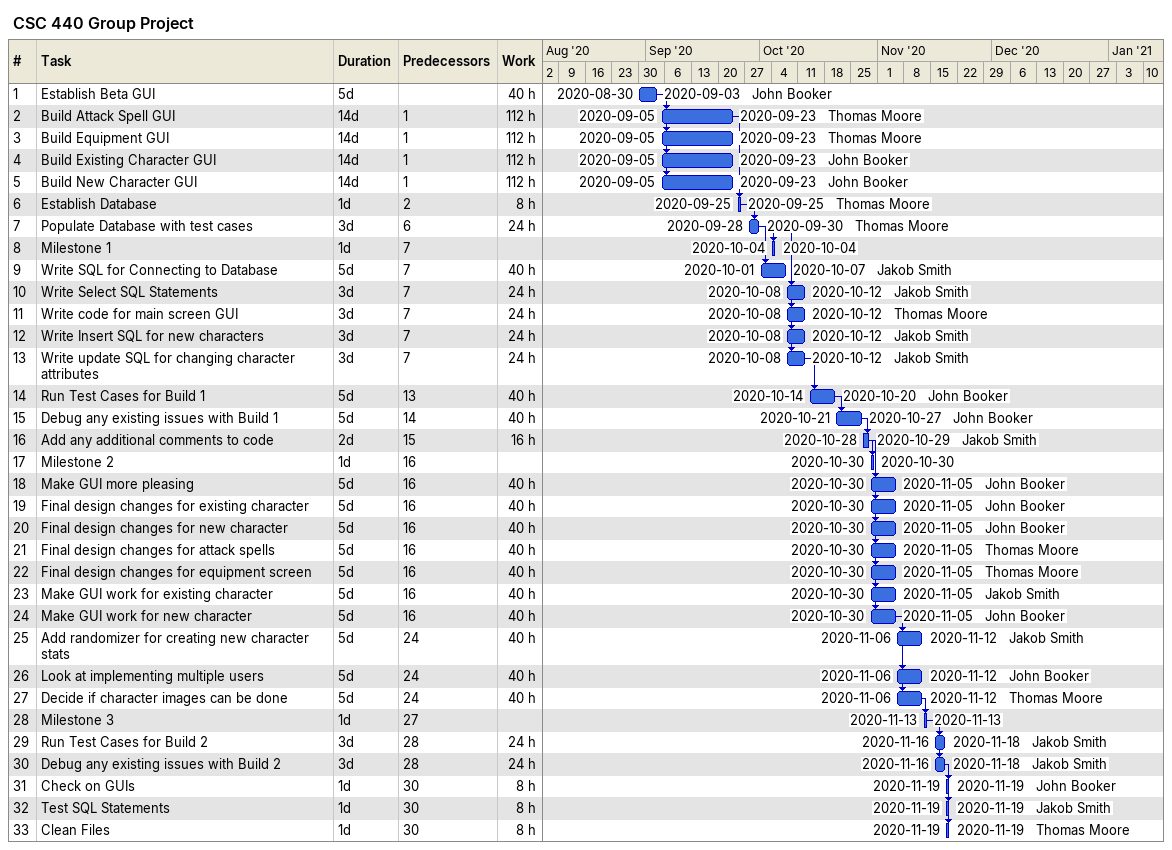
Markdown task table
CSC 440 Group Project

| ID | Task | Duration | Start | Finish | Predecessors | Resources | Work (h) |
|---|---|---|---|---|---|---|---|
| 1 | Establish Beta GUI | 5d | 2020-08-30 | 2020-09-03 |  | John Booker | 40 |
| 2 | Build Attack Spell GUI | 14d | 2020-09-05 | 2020-09-23 | 1 | Thomas Moore | 112 |
| 3 | Build Equipment GUI | 14d | 2020-09-05 | 2020-09-23 | 1 | Thomas Moore | 112 |
| 4 | Build Existing Character GUI | 14d | 2020-09-05 | 2020-09-23 | 1 | John Booker | 112 |
| 5 | Build New Character GUI | 14d | 2020-09-05 | 2020-09-23 | 1 | John Booker | 112 |
| 6 | Establish Database | 1d | 2020-09-25 | 2020-09-25 | 2 | Thomas Moore | 8 |
| 7 | Populate Database with test cases | 3d | 2020-09-28 | 2020-09-30 | 6 | Thomas Moore | 24 |
| 8 | Milestone 1 | 1d | 2020-10-04 | 2020-10-04 | 7 |  |  |
| 9 | Write SQL for Connecting to Database | 5d | 2020-10-01 | 2020-10-07 | 7 | Jakob Smith | 40 |
| 10 | Write Select SQL Statements | 3d | 2020-10-08 | 2020-10-12 | 7 | Jakob Smith | 24 |
| 11 | Write code for main screen GUI | 3d | 2020-10-08 | 2020-10-12 | 7 | Thomas Moore | 24 |
| 12 | Write Insert SQL for new characters | 3d | 2020-10-08 | 2020-10-12 | 7 | Jakob Smith | 24 |
| 13 | Write update SQL for changing character attributes | 3d | 2020-10-08 | 2020-10-12 | 7 | Jakob Smith | 24 |
| 14 | Run Test Cases for Build 1 | 5d | 2020-10-14 | 2020-10-20 | 13 | John Booker | 40 |
| 15 | Debug any existing issues with Build 1 | 5d | 2020-10-21 | 2020-10-27 | 14 | John Booker | 40 |
| 16 | Add any additional comments to code | 2d | 2020-10-28 | 2020-10-29 | 15 | Jakob Smith | 16 |
| 17 | Milestone 2 | 1d | 2020-10-30 | 2020-10-30 | 16 |  |  |
| 18 | Make GUI more pleasing | 5d | 2020-10-30 | 2020-11-05 | 16 | John Booker | 40 |
| 19 | Final design changes for existing character | 5d | 2020-10-30 | 2020-11-05 | 16 | John Booker | 40 |
| 20 | Final design changes for new character | 5d | 2020-10-30 | 2020-11-05 | 16 | John Booker | 40 |
| 21 | Final design changes for attack spells | 5d | 2020-10-30 | 2020-11-05 | 16 | Thomas Moore | 40 |
| 22 | Final design changes for equipment screen | 5d | 2020-10-30 | 2020-11-05 | 16 | Thomas Moore | 40 |
| 23 | Make GUI work for existing character | 5d | 2020-10-30 | 2020-11-05 | 16 | Jakob Smith | 40 |
| 24 | Make GUI work for new character | 5d | 2020-10-30 | 2020-11-05 | 16 | John Booker | 40 |
| 25 | Add randomizer for creating new character stats | 5d | 2020-11-06 | 2020-11-12 | 24 | Jakob Smith | 40 |
| 26 | Look at implementing multiple users | 5d | 2020-11-06 | 2020-11-12 | 24 | John Booker | 40 |
| 27 | Decide if character images can be done | 5d | 2020-11-06 | 2020-11-12 | 24 | Thomas Moore | 40 |
| 28 | Milestone 3 | 1d | 2020-11-13 | 2020-11-13 | 27 |  |  |
| 29 | Run Test Cases for Build 2 | 3d | 2020-11-16 | 2020-11-18 | 28 | Jakob Smith | 24 |
| 30 | Debug any existing issues with Build 2 | 3d | 2020-11-16 | 2020-11-18 | 28 | Jakob Smith | 24 |
| 31 | Check on GUIs | 1d | 2020-11-19 | 2020-11-19 | 30 | John Booker | 8 |
| 32 | Test SQL Statements | 1d | 2020-11-19 | 2020-11-19 | 30 | Jakob Smith | 8 |
| 33 | Clean Files | 1d | 2020-11-19 | 2020-11-19 | 30 | Thomas Moore | 8 |
